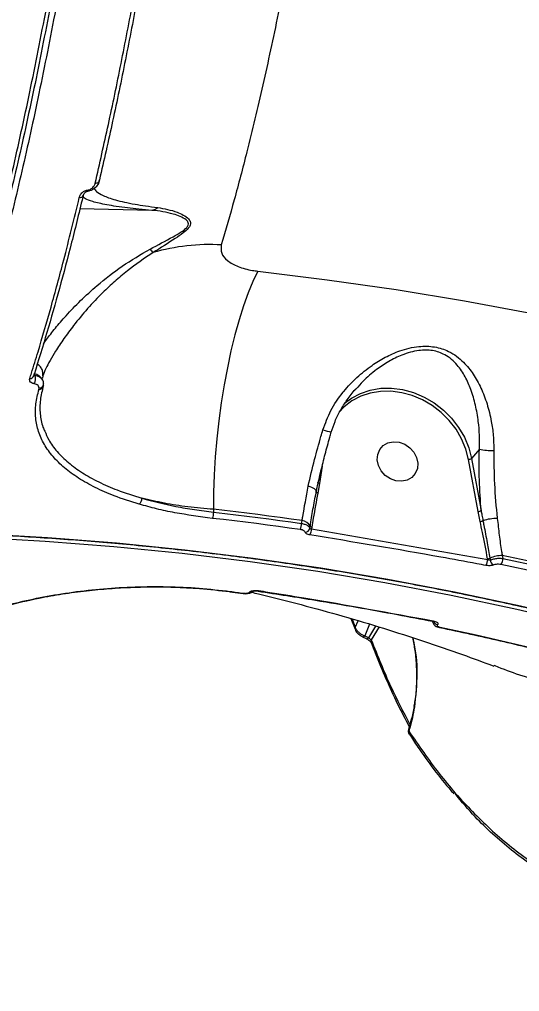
# Model space of a CAD drawing. Header units: millimetres. Extents: x -8422 to 28150, y -6982 to 5510.
# Drawn here: x 22180.2 to 22284.9, y 1035.5 to 1238.9 of the extents above; entities that cross this region are included whole.
import ezdxf

# ---------------------------------------------------------------- set-up
doc = ezdxf.new("R2010")
doc.units = ezdxf.units.MM
for name, color, linetype in [('DIKOM_ОБЪЕКТ', 7, 'Continuous'), ('DIKOM_РАЗМЕР_ЗОНА', 7, 'Continuous'), ('DIKOM_РАЗМЕР_ОБЪЕКТА', 7, 'Continuous')]:
    doc.layers.add(name, color=color, linetype=linetype)
doc.styles.add('style1', font='arial.ttf', dxfattribs={"width": 0.8})
doc.dimstyles.new('1-50', dxfattribs={"dimtxt": 300, "dimasz": 200, "dimexe": 100, "dimexo": 0, "dimgap": 100, "dimtad": 1, "dimdec": 0, "dimtxsty": 'style1', "dimcen": 0, "dimclrd": 7, "dimclre": 7, "dimadec": 1, "dimazin": 2, "dimtfac": 1, "dimtdec": 0, "dimtmove": 1, "dimatfit": 3, "dimfxl": 0, "dimlwd": 25, "dimlwe": 18, "dimarcsym": 0})

# ---------------------------------------------------------------- blocks, each defined once
blk = doc.blocks.new('*D15')
at = {"layer": 'Defpoints', "color": 0, "transparency": 16777216}
for p in [(19380.28, 3651.45), (27070.13, 3651.45), (15204.41, -3115.19)]:
    blk.add_point(p, dxfattribs=at)
at = {"layer": 'DIKOM_РАЗМЕР_ОБЪЕКТА', "color": 7, "lineweight": 18, "transparency": 16777216}
for p, q in [((19380.28, 3651.45), (27170.13, 3651.45)), ((15204.41, -3115.19), (27170.13, -3115.19))]:
    blk.add_line(p, q, dxfattribs=at)
at = {"layer": 'DIKOM_РАЗМЕР_ОБЪЕКТА', "color": 7, "lineweight": 25, "transparency": 16777216}
blk.add_line((27070.13, -2915.19), (27070.13, 3451.45), dxfattribs=at)
at = {"layer": 'DIKOM_РАЗМЕР_ОБЪЕКТА', "color": 7, "transparency": 16777216}
for points in [[(27036.8, 3451.45), (27103.47, 3451.45), (27070.13, 3651.45)], [(27036.8, -2915.19), (27103.47, -2915.19), (27070.13, -3115.19)]]:
    blk.add_solid(points, dxfattribs=at)
at = {"layer": 'DIKOM_РАЗМЕР_ОБЪЕКТА', "color": 0, "transparency": 16777216, "insert": (26816.96, -135.25), "char_height": 300, "attachment_point": 5, "rotation": 90, "style": 'style1'}
blk.add_mtext('6750', dxfattribs=at)
blk = doc.blocks.new('*D16')
at = {"layer": 'Defpoints', "color": 0, "transparency": 16777216}
for p in [(12490, 1387.95), (23986.61, 1004.03), (12490, -5796.5)]:
    blk.add_point(p, dxfattribs=at)
at = {"layer": 'DIKOM_РАЗМЕР_ОБЪЕКТА', "color": 7, "lineweight": 18, "transparency": 16777216}
for p, q in [((12490, 1387.95), (12490, -5896.5)), ((23986.61, 1004.03), (23986.61, -5896.5))]:
    blk.add_line(p, q, dxfattribs=at)
at = {"layer": 'DIKOM_РАЗМЕР_ОБЪЕКТА', "color": 7, "lineweight": 25, "transparency": 16777216}
blk.add_line((23786.61, -5796.5), (12690, -5796.5), dxfattribs=at)
at = {"layer": 'DIKOM_РАЗМЕР_ОБЪЕКТА', "color": 7, "transparency": 16777216}
for points in [[(12690, -5763.17), (12690, -5829.83), (12490, -5796.5)], [(23786.61, -5763.17), (23786.61, -5829.83), (23986.61, -5796.5)]]:
    blk.add_solid(points, dxfattribs=at)
at = {"layer": 'DIKOM_РАЗМЕР_ОБЪЕКТА', "color": 0, "transparency": 16777216, "insert": (18238.3, -5543.33), "char_height": 300, "attachment_point": 5, "style": 'style1'}
blk.add_mtext('11500', dxfattribs=at)
blk = doc.blocks.new('*D14')
at = {"layer": 'Defpoints', "color": 0, "transparency": 16777216}
for p in [(20684.73, 5148.63), (28049.7, 5148.63), (14575.76, -5055.5)]:
    blk.add_point(p, dxfattribs=at)
at = {"layer": 'DIKOM_РАЗМЕР_ЗОНА', "color": 7, "lineweight": 18, "transparency": 16777216}
for p, q in [((20684.73, 5148.63), (28149.7, 5148.63)), ((14575.76, -5055.5), (28149.7, -5055.5))]:
    blk.add_line(p, q, dxfattribs=at)
at = {"layer": 'DIKOM_РАЗМЕР_ЗОНА', "color": 7, "lineweight": 25, "transparency": 16777216}
blk.add_line((28049.7, -4855.5), (28049.7, 4948.63), dxfattribs=at)
at = {"layer": 'DIKOM_РАЗМЕР_ЗОНА', "color": 7, "transparency": 16777216}
for points in [[(28016.36, 4948.63), (28083.03, 4948.63), (28049.7, 5148.63)], [(28016.36, -4855.5), (28083.03, -4855.5), (28049.7, -5055.5)]]:
    blk.add_solid(points, dxfattribs=at)
at = {"layer": 'DIKOM_РАЗМЕР_ЗОНА', "color": 0, "transparency": 16777216, "insert": (27796.52, -63.59), "char_height": 300, "attachment_point": 5, "rotation": 90, "style": 'style1'}
blk.add_mtext('10200', dxfattribs=at)
blk = doc.blocks.new('*D13')
at = {"layer": 'Defpoints', "color": 0, "transparency": 16777216}
for p in [(10490, 1785.06), (25983.09, 460.53), (10490, -6882.5)]:
    blk.add_point(p, dxfattribs=at)
at = {"layer": 'DIKOM_РАЗМЕР_ЗОНА', "color": 7, "lineweight": 18, "transparency": 16777216}
for p, q in [((10490, 1785.06), (10490, -6982.5)), ((25983.09, 460.53), (25983.09, -6982.5))]:
    blk.add_line(p, q, dxfattribs=at)
at = {"layer": 'DIKOM_РАЗМЕР_ЗОНА', "color": 7, "lineweight": 25, "transparency": 16777216}
blk.add_line((25783.09, -6882.5), (10690, -6882.5), dxfattribs=at)
at = {"layer": 'DIKOM_РАЗМЕР_ЗОНА', "color": 7, "transparency": 16777216}
for points in [[(10690, -6849.17), (10690, -6915.83), (10490, -6882.5)], [(25783.09, -6849.17), (25783.09, -6915.83), (25983.09, -6882.5)]]:
    blk.add_solid(points, dxfattribs=at)
at = {"layer": 'DIKOM_РАЗМЕР_ЗОНА', "color": 0, "transparency": 16777216, "insert": (18236.55, -6629.33), "char_height": 300, "attachment_point": 5, "style": 'style1'}
blk.add_mtext('15500', dxfattribs=at)

msp = doc.modelspace()

# ---------------------------------------------------------------- linework, layer by layer
at = {"layer": 'DIKOM_ОБЪЕКТ', "color": 7, "linetype": 'Continuous', "lineweight": 15}
for p, q in [((22194.46, 1202.93), (22194.45, 1202.93)), ((22207.95, 1198.92), (22192.88, 1199.28)), ((22185.12, 1164.32), (22185.08, 1163.85)), ((22184.32, 1161.47), (22184.36, 1161.75)), ((22185.24, 1162.36), (22185.23, 1162.21)), ((22250.65, 1161.55), (22250.29, 1161.15)), ((22276.45, 1148.96), (22274.81, 1147.03)), ((22243.57, 1145.42), (22243, 1141.79)), ((22276.19, 1135.9), (22274.18, 1146.82)), ((22274.81, 1147.03), (22276.82, 1136.11)), ((22243, 1141.79), (22242.64, 1139.77)), ((22242.07, 1138.76), (22242.36, 1140.13)), ((22220.83, 1136.37), (22220.86, 1135.77)), ((22276.62, 1133.8), (22276.19, 1135.9)), ((22239.27, 1133.43), (22239.37, 1134.01)), ((22241.4, 1132.62), (22241.35, 1132.3)), ((22241.35, 1132.3), (22278.2, 1125.9)), ((22278.2, 1125.9), (22278.18, 1126.02)), ((22278.68, 1126.14), (22278.75, 1125.77)), ((22281.26, 1126.71), (22281.37, 1126.09)), ((22224.23, 1119.12), (22227.01, 1118.75)), ((22228.35, 1119.03), (22228.36, 1119.04)), ((22230.15, 1119.29), (22230.16, 1119.29)), ((22249.56, 1113.52), (22250.48, 1111.3)), ((22249.83, 1113.44), (22250.5, 1111.61)), ((22250.5, 1111.61), (22251.09, 1113.06)), ((22266.63, 1113), (22266.69, 1112.73)), ((22266.63, 1112.98), (22266.63, 1112.98)), ((22253.45, 1112.36), (22252.51, 1109.9)), ((22253.32, 1109.51), (22254.81, 1111.95)), ((22255.48, 1111.76), (22253.84, 1109.08)), ((22267.69, 1112.24), (22267.68, 1112.23)), ((22268.1, 1111.65), (22268.11, 1111.64)), ((22251.99, 1109.72), (22252, 1109.71)), ((22251.99, 1109.71), (22252.8, 1109.32)), ((22252.51, 1109.9), (22253.32, 1109.51)), ((22279.5, 1103.74), (22279.71, 1103.66))]:
    msp.add_line(p, q, dxfattribs=at)
at = {"layer": 'DIKOM_ОБЪЕКТ', "color": 7, "linetype": 'Continuous', "lineweight": 15, "flags": 128}
for points in [[(22230.09, 1186.21), (22229.06, 1184.07), (22228.06, 1181.64), (22227.09, 1178.95), (22226.17, 1176.01), (22225.29, 1172.85), (22224.48, 1169.51), (22223.73, 1166.01), (22223.06, 1162.39), (22222.46, 1158.67), (22221.95, 1154.9), (22221.54, 1151.1), (22221.21, 1147.32), (22220.98, 1143.58), (22220.86, 1139.92), (22220.83, 1136.37)], [(22230.09, 1186.21), (22244.61, 1184.42), (22259.04, 1182.35), (22273.37, 1179.99), (22287.59, 1177.36), (22301.69, 1174.44), (22315.68, 1171.25), (22329.53, 1167.78), (22343.24, 1164.04), (22356.81, 1160.02), (22370.23, 1155.74), (22383.48, 1151.18), (22396.57, 1146.37), (22409.48, 1141.29), (22422.21, 1135.95)], [(22183.27, 1164.3), (22183.3, 1164.42), (22183.3, 1164.58)], [(22248.27, 1158.6), (22249.67, 1159.64), (22251.56, 1160.64), (22253.62, 1161.33), (22255.81, 1161.69), (22258.09, 1161.73), (22260.39, 1161.43), (22262.67, 1160.8), (22264.89, 1159.87), (22266.98, 1158.64), (22268.92, 1157.15), (22270.64, 1155.43), (22272.12, 1153.51), (22273.33, 1151.44), (22274.23, 1149.27), (22274.81, 1147.03)], [(22274.18, 1146.82), (22273.62, 1148.99), (22272.75, 1151.1), (22271.58, 1153.11), (22270.14, 1154.96), (22268.47, 1156.63), (22266.59, 1158.08), (22264.56, 1159.27), (22262.41, 1160.18), (22260.2, 1160.78), (22257.96, 1161.07), (22255.76, 1161.04), (22253.63, 1160.68), (22251.63, 1160.02), (22249.8, 1159.05), (22248.18, 1157.81), (22247.14, 1156.73)], [(22259.01, 1142.33), (22257.83, 1142.76), (22256.77, 1143.48), (22255.92, 1144.43), (22255.35, 1145.54), (22255.09, 1146.71), (22255.19, 1147.86), (22255.61, 1148.89), (22256.34, 1149.71), (22257.32, 1150.27), (22258.45, 1150.5), (22259.66, 1150.41), (22260.84, 1149.98), (22261.89, 1149.26), (22262.74, 1148.31), (22263.32, 1147.2), (22263.57, 1146.02), (22263.48, 1144.88), (22263.05, 1143.85), (22262.32, 1143.02), (22261.35, 1142.47), (22260.21, 1142.24), (22259.01, 1142.33)], [(22242.34, 1140.14), (22242.34, 1140.2), (22242.29, 1140.33), (22242.16, 1140.48), (22241.97, 1140.63), (22241.71, 1140.78), (22241.39, 1140.92), (22241.03, 1141.06), (22240.63, 1141.19)], [(22243, 1141.79), (22242.91, 1141.82), (22242.84, 1141.86), (22242.77, 1141.9), (22242.72, 1141.95), (22242.69, 1141.99), (22242.67, 1142.04), (22242.67, 1142.06)], [(22242.64, 1139.77), (22242.56, 1139.8), (22242.49, 1139.83), (22242.43, 1139.87), (22242.38, 1139.91), (22242.34, 1139.96), (22242.32, 1140), (22242.31, 1140.04), (22242.32, 1140.08)], [(22239.37, 1134.01), (22237.06, 1134.34), (22234.75, 1134.65), (22232.43, 1134.96), (22230.12, 1135.26), (22227.8, 1135.55), (22225.48, 1135.83), (22223.15, 1136.1), (22220.83, 1136.37)], [(22220.86, 1135.77), (22223.17, 1135.5), (22225.48, 1135.23), (22227.79, 1134.95), (22230.09, 1134.66), (22232.39, 1134.36), (22234.69, 1134.06), (22236.98, 1133.75), (22239.27, 1133.43)], [(22238.98, 1132.14), (22236.69, 1132.46), (22234.4, 1132.77), (22232.1, 1133.07), (22229.81, 1133.37), (22227.51, 1133.66), (22225.21, 1133.94), (22222.91, 1134.21), (22220.6, 1134.47)], [(22436.6, 1057.76), (22425.01, 1064.08), (22413.19, 1070.13), (22401.15, 1075.91), (22388.9, 1081.43), (22376.45, 1086.67), (22363.81, 1091.63), (22350.98, 1096.31), (22337.97, 1100.71), (22324.79, 1104.82), (22311.45, 1108.65), (22297.95, 1112.18), (22284.32, 1115.41), (22270.55, 1118.35), (22256.65, 1120.99), (22242.64, 1123.33), (22228.52, 1125.37), (22214.31, 1127.11), (22200, 1128.54), (22185.62, 1129.67), (22171.17, 1130.49), (22156.65, 1131.01)], [(22157.02, 1131.82), (22171.58, 1131.3), (22186.08, 1130.48), (22200.51, 1129.35), (22214.85, 1127.91), (22229.11, 1126.17), (22243.27, 1124.12), (22257.33, 1121.78), (22271.26, 1119.13), (22285.08, 1116.18), (22298.75, 1112.93), (22312.29, 1109.39), (22325.67, 1105.56), (22338.89, 1101.43), (22351.93, 1097.02), (22364.8, 1092.33), (22377.49, 1087.35), (22389.98, 1082.09), (22402.26, 1076.56), (22414.33, 1070.76), (22426.19, 1064.69), (22437.81, 1058.35)], [(22241, 1132.4), (22241.02, 1132.51), (22241.07, 1132.85)], [(22343.23, 1110.5), (22335.65, 1112.85), (22328.02, 1115.11), (22320.35, 1117.28), (22312.62, 1119.36), (22304.85, 1121.34), (22297.03, 1123.22), (22289.16, 1125.02), (22281.26, 1126.71)], [(22281.37, 1126.09), (22289.23, 1124.4), (22297.06, 1122.61), (22304.84, 1120.74), (22312.57, 1118.77), (22320.26, 1116.7), (22327.9, 1114.54), (22335.49, 1112.3), (22343.03, 1109.96)], [(22342.5, 1108.72), (22334.98, 1111.06), (22327.4, 1113.3), (22319.78, 1115.45), (22312.11, 1117.51), (22304.39, 1119.48), (22296.63, 1121.35), (22288.82, 1123.13), (22280.98, 1124.82)], [(22224.35, 1119.19), (22224.7, 1119.14), (22225.04, 1119.1), (22225.39, 1119.05), (22225.74, 1119), (22226.09, 1118.96), (22226.43, 1118.91), (22226.78, 1118.86), (22227.13, 1118.81)], [(22268.24, 1111.71), (22275.78, 1110.09), (22283.27, 1108.39), (22290.73, 1106.59), (22298.13, 1104.7), (22305.5, 1102.72), (22312.81, 1100.66), (22320.08, 1098.5), (22327.3, 1096.26)], [(22262.88, 1094.95), (22262.81, 1095.13), (22262.81, 1095.26)]]:
    msp.add_lwpolyline(points, dxfattribs=at)
at = {"layer": 'DIKOM_ОБЪЕКТ', "color": 7, "linetype": 'Continuous', "lineweight": 15}
for centre, radius, start, end in [((22196.23, 1205.39), 0.747, 259.4904, 353.8153), ((22193.93, 1203.13), 0.567, 338.687, 4.8875), ((22192.89, 1202.37), 0.776, 260.4102, 342.3806), ((22211.48, 1193.71), 4.88, 216.3141, 227.6357), ((22220.08, 1148.44), 43.33, 86.8405, 105.9279), ((22182.49, 1164.59), 0.83, 263.316, 339.5954), ((22182.93, 1162.4), 2.37, 24.0486, 81.8762), ((22181.56, 1163.68), 2.05, 329.9975, 21.8254), ((22184.42, 1162.28), 0.813, 262.9958, 355.3509), ((22184.38, 1162.65), 0.897, 268.8495, 5.8752), ((22254.33, 1188.29), 36.84, 253.2786, 256.0904), ((22278.96, 1159.76), 11.09, 256.9025, 272.661), ((22274.2, 1147.81), 0.986, 268.7566, 308.0759), ((22204.27, 1138.63), 1.58, 310.9895, 2.0065), ((22218.01, 1135.67), 2.86, 335.3696, 2.0365), ((22276.21, 1136.89), 0.987, 268.7749, 308.0576), ((22236.57, 1133.38), 2.7, 332.7546, 1.0554), ((22239.06, 1131.73), 2.3, 29.0855, 82.3669), ((22276.57, 1134.96), 1.15, 272.324, 303.6595), ((22280.37, 1123.98), 10.5, 90.877, 107.4939), ((22239.99, 1132.6), 1.03, 271.4746, 348.4727), ((22238.85, 1132.26), 2.49, 330.08, 0.9407), ((22241.46, 1133.06), 0.447, 208.2906, 261.331), ((22275.58, 1125.95), 2.62, 329.537, 358.945), ((22278.14, 1127.3), 1.28, 271.6671, 294.8752), ((22281.35, 1120.23), 6.48, 90.788, 114.3233), ((22280.14, 1125.91), 1.41, 185.6962, 237.2501), ((22278.95, 1126.14), 2.42, 326.8635, 358.7396), ((22227.01, 1118.88), 0.134, 270.4567, 329.8801), ((22228.5, 1119.86), 0.841, 259.8071, 316.9386), ((22228.5, 1119.88), 0.856, 260.1994, 312.054), ((22230.16, 1119.44), 0.149, 269.485, 326.7051), ((22266.64, 1113.13), 0.145, 268.9735, 327.7177), ((22267.91, 1113.32), 1.12, 201.5245, 258.3652), ((22267.92, 1113.33), 1.12, 202.2957, 258.3596), ((22251.21, 1111.39), 0.745, 162.2873, 200.1447), ((22268.11, 1111.81), 0.166, 267.8305, 321.7256), ((22252.11, 1110.19), 0.493, 256.4231, 324.1928), ((22252.91, 1109.8), 0.499, 257.3048, 323.8347), ((22254.52, 1108.75), 0.755, 154.484, 199.243), ((22262.47, 1089.74), 0.806, 164.0515, 210.5104)]:
    msp.add_arc(centre, radius, start, end, dxfattribs=at)
for points, knots in [([(22188.24, 1853.98), (22188.88, 1851.24), (22190.62, 1843.86), (22193.3, 1830.98), (22196.24, 1815.15), (22199, 1798.23), (22201.58, 1780.25), (22203.96, 1761.23), (22206.08, 1741.61), (22207.96, 1721.45), (22209.59, 1700.86), (22210.99, 1679.49), (22212.16, 1657.4), (22213.08, 1634.63), (22213.74, 1611.69), (22214.13, 1588.67), (22214.27, 1565.65), (22214.16, 1542.24), (22213.79, 1518.52), (22213.15, 1494.57), (22212.27, 1471.19), (22211.17, 1448.45), (22209.87, 1426.4), (22208.33, 1404.4), (22206.56, 1382.54), (22204.55, 1360.88), (22202.32, 1339.62), (22199.87, 1318.82), (22197.2, 1298.55), (22194.31, 1278.76), (22191.19, 1259.53), (22187.85, 1240.94), (22184.37, 1223.42), (22180.76, 1206.98), (22177.04, 1191.64), (22173.14, 1177.16), (22169.08, 1163.62), (22164.85, 1151.1), (22160.83, 1140.48), (22158.19, 1134.48), (22157.02, 1131.82)], [0, 0, 0, 0, 0.015651, 0.042167, 0.068704, 0.09522, 0.122506, 0.149814, 0.177101, 0.203616, 0.230153, 0.256669, 0.283955, 0.311263, 0.33855, 0.365066, 0.391602, 0.418118, 0.445404, 0.472713, 0.499999, 0.52556, 0.55114, 0.576701, 0.602949, 0.629218, 0.655467, 0.681983, 0.708519, 0.735035, 0.762321, 0.78963, 0.816916, 0.843432, 0.869969, 0.896485, 0.923771, 0.951079, 0.978366, 1, 1, 1, 1]), ([(22245.07, 1781.23), (22245.9, 1776.13), (22247.55, 1765.94), (22249.81, 1749.65), (22251.9, 1732.53), (22253.81, 1714.52), (22255.53, 1695.7), (22257.01, 1676.47), (22258.26, 1656.9), (22259.28, 1637.08), (22260.1, 1616.69), (22260.69, 1595.77), (22261.05, 1574.38), (22261.18, 1552.99), (22261.08, 1531.68), (22260.76, 1510.51), (22260.21, 1489.14), (22259.44, 1467.64), (22258.43, 1446.08), (22257.2, 1424.93), (22255.78, 1404.25), (22254.16, 1384.08), (22252.33, 1364.12), (22250.29, 1344.44), (22248.03, 1325.12), (22245.61, 1306.56), (22243.04, 1288.82), (22240.34, 1271.92), (22237.45, 1255.6), (22234.39, 1239.94), (22231.17, 1225.01), (22228.09, 1212.13), (22225.18, 1201.02), (22223.38, 1194.81), (22222.47, 1191.7)], [0, 0, 0, 0, 0.031179, 0.062381, 0.093559, 0.125644, 0.157755, 0.18984, 0.22102, 0.252224, 0.283405, 0.31549, 0.347601, 0.379686, 0.410889, 0.442116, 0.473319, 0.505426, 0.537559, 0.569665, 0.60092, 0.632198, 0.663452, 0.69561, 0.727794, 0.759952, 0.791284, 0.822641, 0.853973, 0.886209, 0.918471, 0.950707, 0.97533, 1, 1, 1, 1]), ([(22126.75, 1096.56), (22127.35, 1096.73), (22129.48, 1097.32), (22133.14, 1099.75), (22137.72, 1103.8), (22142.28, 1109.23), (22146.81, 1115.91), (22151.28, 1123.83), (22155.67, 1132.98), (22159.99, 1143.37), (22164.22, 1154.95), (22168.35, 1167.68), (22172.37, 1181.49), (22176.24, 1196.33), (22179.97, 1212.16), (22183.54, 1228.97), (22186.95, 1246.71), (22190.19, 1265.32), (22193.24, 1284.71), (22196.09, 1304.8), (22198.72, 1325.52), (22201.14, 1346.85), (22203.34, 1368.75), (22205.32, 1391.15), (22207.06, 1413.93), (22208.56, 1437), (22209.76, 1459.19), (22210.68, 1480.46), (22211.37, 1500.76), (22211.87, 1521.13), (22212.18, 1541.49), (22212.3, 1561.66), (22212.23, 1581.58), (22212.01, 1599.19), (22211.77, 1610.13), (22211.67, 1614.59)], [0, 0, 0, 0, 0.012832, 0.045026, 0.077322, 0.109669, 0.142017, 0.174313, 0.206507, 0.238701, 0.270997, 0.303344, 0.335691, 0.367987, 0.400181, 0.432375, 0.464671, 0.497018, 0.529365, 0.561661, 0.593855, 0.62605, 0.658345, 0.690693, 0.72304, 0.755336, 0.78753, 0.815215, 0.843047, 0.870912, 0.898777, 0.926609, 0.953915, 0.981222, 1, 1, 1, 1]), ([(22212.46, 1614.33), (22212.55, 1609.88), (22212.82, 1597.81), (22213.05, 1577.85), (22213.07, 1554.47), (22212.83, 1530.92), (22212.34, 1507.32), (22211.6, 1483.79), (22210.61, 1460.38), (22209.36, 1437.16), (22207.86, 1414.15), (22206.12, 1391.42), (22204.15, 1369.08), (22201.96, 1347.23), (22199.54, 1325.95), (22196.91, 1305.28), (22194.07, 1285.24), (22191.02, 1265.89), (22187.79, 1247.32), (22184.39, 1229.63), (22180.84, 1212.84), (22177.11, 1197.15), (22174.54, 1186.96), (22173.18, 1182.3), (22173.16, 1182.22)], [0, 0, 0, 0, 0.028246, 0.076672, 0.125251, 0.173907, 0.222563, 0.271142, 0.319568, 0.367994, 0.416572, 0.465229, 0.513885, 0.562463, 0.610889, 0.659315, 0.707894, 0.75655, 0.805206, 0.853785, 0.90221, 0.950636, 0.999214, 1, 1, 1, 1]), ([(22207.41, 1257.46), (22206.6, 1252.85), (22204.98, 1243.62), (22202.41, 1230.35), (22199.75, 1217.5), (22197.9, 1209.37), (22196.97, 1205.31)], [0, 0, 0, 0, 0.2491, 0.4982, 0.7491, 1, 1, 1, 1]), ([(22196.09, 1204.65), (22197.01, 1208.7), (22198.86, 1216.78), (22201.52, 1229.62), (22204.1, 1242.94), (22205.74, 1252.26), (22206.56, 1256.92)], [0, 0, 0, 0, 0.2491, 0.4982, 0.7491, 1, 1, 1, 1]), ([(22196.97, 1205.31), (22196.93, 1205.15), (22196.82, 1204.63), (22196.39, 1203.9), (22195.71, 1203.33), (22195.07, 1203.02), (22194.67, 1202.96), (22194.46, 1202.93)], [0, 0, 0, 0, 0.144107, 0.467933, 0.690057, 0.840259, 1, 1, 1, 1]), ([(22194.49, 1203.18), (22194.62, 1203.2), (22194.88, 1203.24), (22195.27, 1203.44), (22195.7, 1203.8), (22195.97, 1204.24), (22196.06, 1204.56), (22196.09, 1204.65)], [0, 0, 0, 0, 0.13883, 0.276786, 0.496597, 0.841864, 1, 1, 1, 1]), ([(22193.63, 1202.32), (22192.81, 1198.93), (22191.16, 1192.15), (22188.6, 1182.51), (22185.99, 1173.25), (22184.2, 1167.47), (22183.3, 1164.58)], [0, 0, 0, 0, 0.249314, 0.498629, 0.749314, 1, 1, 1, 1]), ([(22192.76, 1201.6), (22192.79, 1201.71), (22192.89, 1202.04), (22193.19, 1202.52), (22193.67, 1202.91), (22194.09, 1203.12), (22194.36, 1203.16), (22194.49, 1203.18)], [0, 0, 0, 0, 0.160568, 0.508149, 0.731881, 0.865395, 1, 1, 1, 1]), ([(22193.65, 1202.13), (22193.66, 1202.18), (22193.68, 1202.33), (22193.87, 1202.61), (22194.12, 1202.82), (22194.29, 1202.9), (22194.39, 1202.92), (22194.45, 1202.93), (22194.49, 1202.93), (22194.52, 1202.93), (22194.53, 1202.92), (22194.53, 1202.92)], [0, 0, 0, 0, 0.199798, 0.601254, 0.791126, 0.884361, 0.925534, 0.945618, 0.964267, 0.986248, 1, 1, 1, 1]), ([(22194.46, 1202.93), (22194.43, 1202.93), (22194.38, 1202.92), (22194.34, 1202.91), (22194.32, 1202.9)], [0, 0, 0, 0, 0.505753, 1, 1, 1, 1]), ([(22195.91, 1203.55), (22195.91, 1203.53), (22195.92, 1203.32), (22196.4, 1202.81), (22197.38, 1202.17), (22198.85, 1201.58), (22200.31, 1201.11), (22202.13, 1200.66), (22204.23, 1200.24), (22206.54, 1199.86), (22208.29, 1199.64), (22209.17, 1199.53)], [0, 0, 0, 0, 0.009424, 0.154924, 0.358342, 0.470628, 0.582898, 0.697357, 0.811771, 0.905463, 1, 1, 1, 1]), ([(22182.4, 1163.77), (22182.51, 1164.13), (22183.09, 1165.97), (22184.59, 1170.83), (22186.85, 1178.63), (22189.75, 1189.29), (22191.68, 1197.19), (22192.76, 1201.6)], [0, 0, 0, 0, 0.032157, 0.160792, 0.418284, 0.675775, 1, 1, 1, 1]), ([(22200.5, 1199.75), (22199.82, 1199.86), (22198.45, 1200.08), (22196.84, 1200.42), (22195.22, 1200.84), (22193.88, 1201.34), (22193.64, 1201.73), (22193.53, 1201.91)], [0, 0, 0, 0, 0.153128, 0.309844, 0.466582, 0.743383, 1, 1, 1, 1]), ([(22207.95, 1198.92), (22207.03, 1199), (22205.16, 1199.17), (22202.67, 1199.45), (22201.26, 1199.65), (22200.5, 1199.75)], [0, 0, 0, 0, 0.312824, 0.628864, 1, 1, 1, 1]), ([(22207.55, 1190.82), (22209.18, 1191.68), (22211.42, 1192.86), (22213.98, 1194.31), (22215.11, 1195.12), (22215.61, 1195.81), (22215.61, 1196.43), (22215.01, 1197.08), (22213.89, 1197.68), (22211.48, 1198.46), (22209.48, 1198.8), (22207.97, 1198.92), (22207.97, 1198.92)], [0, 0, 0, 0, 0.236979, 0.325272, 0.393817, 0.435132, 0.476452, 0.536453, 0.630856, 0.725783, 0.999682, 1, 1, 1, 1]), ([(22207.97, 1198.92), (22207.97, 1198.92), (22207.96, 1198.92), (22207.96, 1198.92), (22207.96, 1198.92), (22207.95, 1198.92)], [0, 0, 0, 0, 0.241032, 0.560414, 1, 1, 1, 1]), ([(22209.17, 1199.53), (22209.14, 1199.5), (22208.97, 1199.32), (22208.58, 1199.03), (22208.18, 1198.96), (22207.97, 1198.92)], [0, 0, 0, 0, 0.079483, 0.497185, 1, 1, 1, 1]), ([(22209.17, 1199.53), (22210.54, 1199.28), (22212.4, 1198.94), (22214.54, 1197.98), (22215.57, 1197.28), (22216.06, 1196.53), (22216.02, 1195.82), (22215.52, 1195.04), (22214.42, 1194.11), (22211.96, 1192.46), (22209.77, 1191.09), (22208.19, 1190.1)], [0, 0, 0, 0, 0.265787, 0.359376, 0.454305, 0.517752, 0.563281, 0.608574, 0.680313, 0.768872, 1, 1, 1, 1]), ([(22208.19, 1190.1), (22206.37, 1188.87), (22203.61, 1187), (22200.16, 1184.08), (22197.35, 1181.45), (22194.41, 1178.35), (22191.7, 1175.07), (22189.47, 1172.05), (22187.83, 1169.56), (22186.59, 1167.46), (22185.61, 1165.58), (22185.3, 1164.78), (22185.12, 1164.32)], [0, 0, 0, 0, 0.1589, 0.240907, 0.32289, 0.435273, 0.55056, 0.642856, 0.737653, 0.815501, 0.895509, 1, 1, 1, 1]), ([(22185.26, 1170.99), (22185.46, 1171.29), (22186.16, 1172.29), (22187.73, 1174.29), (22190.09, 1177.04), (22193.01, 1180.08), (22196.9, 1183.63), (22201.72, 1187.4), (22205.59, 1189.67), (22207.55, 1190.82)], [0, 0, 0, 0, 0.049276, 0.166037, 0.285955, 0.430733, 0.579085, 0.786562, 1, 1, 1, 1]), ([(22222.47, 1191.7), (22222.42, 1191.12), (22222.31, 1189.94), (22223.66, 1188.35), (22225.92, 1187.09), (22228.26, 1186.45), (22229.72, 1186.26), (22230.09, 1186.21)], [0, 0, 0, 0, 0.218708, 0.444778, 0.679406, 0.919189, 1, 1, 1, 1]), ([(22243.73, 1153), (22244.23, 1154.37), (22245.26, 1157.16), (22247.02, 1159.71), (22248.86, 1162), (22250.79, 1164.04), (22253.73, 1166.4), (22256.76, 1168.25), (22259.39, 1169.42), (22261.78, 1170.13), (22264.22, 1170.55), (22267.13, 1170.5), (22269.78, 1169.64), (22271.74, 1168.43), (22273.51, 1166.88), (22275.25, 1164.69), (22276.86, 1161.76), (22278.13, 1158.45), (22278.95, 1155.09), (22279.42, 1151.8), (22279.46, 1149.73), (22279.48, 1148.69)], [0, 0, 0, 0, 0.071319, 0.145531, 0.151142, 0.216681, 0.283548, 0.337208, 0.391822, 0.425166, 0.459113, 0.513455, 0.56794, 0.604075, 0.641128, 0.702245, 0.764911, 0.830239, 0.89687, 0.947988, 1, 1, 1, 1]), ([(22276.45, 1148.96), (22276.47, 1149.94), (22276.52, 1151.91), (22276.25, 1155.01), (22275.69, 1158.22), (22274.77, 1161.35), (22273.53, 1164.17), (22272.16, 1166.26), (22270.68, 1167.76), (22269.05, 1168.91), (22266.73, 1169.73), (22264.15, 1169.72), (22261.99, 1169.26), (22259.85, 1168.53), (22257.45, 1167.34), (22254.72, 1165.51), (22252.41, 1163.59), (22251.12, 1162.09), (22250.65, 1161.55)], [0, 0, 0, 0, 0.064338, 0.129739, 0.211899, 0.29553, 0.370938, 0.447864, 0.49055, 0.534295, 0.596443, 0.658509, 0.697759, 0.738005, 0.803779, 0.870888, 0.953236, 1, 1, 1, 1]), ([(22185.12, 1164.32), (22185.13, 1164.37), (22185.16, 1164.6), (22185.15, 1165.12), (22184.9, 1165.83), (22184.48, 1166.43), (22184.1, 1166.66), (22183.96, 1166.74)], [0, 0, 0, 0, 0.045838, 0.256785, 0.545817, 0.834844, 1, 1, 1, 1]), ([(22183.33, 1162.66), (22183.29, 1162.66), (22183.11, 1162.69), (22182.82, 1162.79), (22182.51, 1163.02), (22182.33, 1163.36), (22182.37, 1163.63), (22182.4, 1163.77)], [0, 0, 0, 0, 0.057938, 0.224498, 0.430082, 0.700501, 1, 1, 1, 1]), ([(22183.25, 1164.5), (22183.25, 1164.49), (22183.25, 1164.48), (22183.29, 1164.47), (22183.36, 1164.45), (22183.41, 1164.45), (22183.44, 1164.44), (22183.46, 1164.44)], [0, 0, 0, 0, 0.105791, 0.595953, 0.807446, 0.909324, 1, 1, 1, 1]), ([(22183.27, 1164.75), (22183.32, 1164.66), (22183.39, 1164.56), (22183.45, 1164.45), (22183.46, 1164.44)], [0, 0, 0, 0, 0.886452, 1, 1, 1, 1]), ([(22183.46, 1164.44), (22183.63, 1164.41), (22184.03, 1164.33), (22184.6, 1164.01), (22185.12, 1163.48), (22185.22, 1163), (22185.27, 1162.74)], [0, 0, 0, 0, 0.161612, 0.391338, 0.672419, 1, 1, 1, 1]), ([(22185.11, 1163.35), (22185.1, 1163.37), (22185.02, 1163.54), (22185, 1163.7), (22185.01, 1163.81), (22185.02, 1163.86)], [0, 0, 0, 0, 0.063347, 0.579997, 1, 1, 1, 1]), ([(22184.36, 1161.75), (22184.34, 1161.89), (22184.3, 1162.13), (22184.01, 1162.42), (22183.68, 1162.59), (22183.43, 1162.64), (22183.33, 1162.66)], [0, 0, 0, 0, 0.346721, 0.631267, 0.851367, 1, 1, 1, 1]), ([(22185.23, 1162.21), (22184.98, 1161.22), (22184.47, 1159.23), (22184.51, 1156.35), (22184.85, 1154.17), (22185.4, 1153.02), (22185.54, 1152.74)], [0, 0, 0, 0, 0.301189, 0.60334, 0.904536, 1, 1, 1, 1]), ([(22245.47, 1152.52), (22245.72, 1153.28), (22246.23, 1154.85), (22247.36, 1157.12), (22248.79, 1159.35), (22249.9, 1160.86), (22250.58, 1161.55), (22250.62, 1161.59)], [0, 0, 0, 0, 0.22699, 0.467675, 0.720608, 0.984693, 1, 1, 1, 1]), ([(22205.31, 1137.43), (22203.52, 1138), (22200.21, 1139.04), (22196.03, 1140.9), (22192.53, 1142.86), (22189.56, 1145.02), (22187.17, 1147.38), (22185.35, 1149.92), (22184.13, 1152.62), (22183.55, 1155.47), (22183.54, 1158.42), (22184.06, 1160.46), (22184.32, 1161.47)], [0, 0, 0, 0, 0.116681, 0.215084, 0.313797, 0.4122, 0.51006, 0.608227, 0.706084, 0.803953, 0.902132, 1, 1, 1, 1]), ([(22185.54, 1152.74), (22185.78, 1152.13), (22186.4, 1150.64), (22188.05, 1148.43), (22190.39, 1146.11), (22193.31, 1143.99), (22196.74, 1142.08), (22200.85, 1140.26), (22204.09, 1139.24), (22205.85, 1138.68)], [0, 0, 0, 0, 0.098963, 0.244266, 0.389119, 0.534921, 0.681187, 0.82699, 1, 1, 1, 1]), ([(22240.63, 1141.19), (22241.07, 1143.05), (22241.88, 1146.51), (22242.98, 1150.49), (22243.59, 1152.55), (22243.73, 1153)], [0, 0, 0, 0, 0.478685, 0.88437, 1, 1, 1, 1]), ([(22242.35, 1140.14), (22242.41, 1140.41), (22242.7, 1141.82), (22243.31, 1144.42), (22244.19, 1147.92), (22244.92, 1150.64), (22245.38, 1152.17), (22245.48, 1152.52)], [0, 0, 0, 0, 0.068015, 0.348584, 0.630743, 0.913924, 1, 1, 1, 1]), ([(22276.82, 1136.11), (22276.67, 1138.23), (22276.38, 1142.51), (22276.42, 1146.8), (22276.45, 1148.96)], [0, 0, 0, 0, 0.494766, 1, 1, 1, 1]), ([(22279.48, 1148.69), (22279.49, 1146.35), (22279.52, 1141.62), (22279.93, 1136.86), (22280.21, 1134.49), (22280.21, 1134.48)], [0, 0, 0, 0, 0.491394, 0.997066, 1, 1, 1, 1]), ([(22239.37, 1134.01), (22239.41, 1134.29), (22239.79, 1136.59), (22240.24, 1139.03), (22240.63, 1141.19)], [0, 0, 0, 0, 0.117862, 1, 1, 1, 1]), ([(22242.64, 1139.77), (22242.32, 1138.02), (22241.88, 1135.65), (22241.5, 1133.26), (22241.4, 1132.62)], [0, 0, 0, 0, 0.735304, 1, 1, 1, 1]), ([(22220.6, 1134.47), (22217.95, 1134.83), (22213.93, 1135.37), (22208.9, 1136.45), (22206.51, 1137.11), (22205.31, 1137.43)], [0, 0, 0, 0, 0.492759, 0.74638, 1, 1, 1, 1]), ([(22220.83, 1136.37), (22219.03, 1136.53), (22215.5, 1136.84), (22210.47, 1137.62), (22207.4, 1138.33), (22205.85, 1138.68)], [0, 0, 0, 0, 0.339543, 0.667766, 1, 1, 1, 1]), ([(22205.85, 1138.68), (22208.17, 1138.08), (22211.69, 1137.16), (22216.82, 1136.28), (22219.52, 1135.94), (22220.86, 1135.77)], [0, 0, 0, 0, 0.492808, 0.746408, 1, 1, 1, 1]), ([(22241.07, 1132.85), (22241.12, 1133.15), (22241.35, 1134.61), (22241.68, 1136.67), (22242.01, 1138.43), (22242.12, 1139.01)], [0, 0, 0, 0, 0.14353, 0.717676, 1, 1, 1, 1]), ([(22276.82, 1136.11), (22276.88, 1135.8), (22277, 1135.1), (22277.14, 1134.39), (22277.21, 1134)], [0, 0, 0, 0, 0.440326, 1, 1, 1, 1]), ([(22239.27, 1133.43), (22239.38, 1133.4), (22239.75, 1133.32), (22240.31, 1133.12), (22240.82, 1132.78), (22240.94, 1132.53), (22241, 1132.4)], [0, 0, 0, 0, 0.120943, 0.414435, 0.70695, 1, 1, 1, 1]), ([(22278.18, 1126.02), (22277.83, 1127.86), (22277.34, 1130.46), (22276.78, 1133.05), (22276.62, 1133.8)], [0, 0, 0, 0, 0.708824, 1, 1, 1, 1]), ([(22277.21, 1134), (22277.27, 1133.68), (22277.58, 1132.13), (22278.06, 1129.51), (22278.48, 1127.21), (22278.68, 1126.14)], [0, 0, 0, 0, 0.117889, 0.589484, 1, 1, 1, 1]), ([(22280.21, 1134.48), (22280.34, 1133.31), (22280.59, 1130.95), (22280.95, 1128.38), (22281.21, 1126.99), (22281.26, 1126.71)], [0, 0, 0, 0, 0.443896, 0.891114, 1, 1, 1, 1]), ([(22156.94, 1131.73), (22159.27, 1131.67), (22166.02, 1131.48), (22177.16, 1130.97), (22190.34, 1130.13), (22203.45, 1129.03), (22216.51, 1127.67), (22229.48, 1126.06), (22242.37, 1124.2), (22255.18, 1122.09), (22267.89, 1119.73), (22280.5, 1117.12), (22292.99, 1114.27), (22305.37, 1111.17), (22317.63, 1107.82), (22329.76, 1104.24), (22341.75, 1100.41), (22353.6, 1096.34), (22365.3, 1092.04), (22376.84, 1087.51), (22388.23, 1082.74), (22399.44, 1077.75), (22410.48, 1072.53), (22421.34, 1067.09), (22430.33, 1062.33), (22435.67, 1059.36), (22437.51, 1058.33)], [0, 0, 0, 0, 0.02282, 0.0662, 0.109581, 0.152962, 0.196343, 0.239724, 0.283105, 0.326485, 0.369867, 0.413248, 0.456629, 0.50001, 0.543391, 0.586773, 0.630155, 0.673536, 0.716919, 0.760301, 0.803684, 0.847067, 0.89045, 0.933833, 0.977217, 1, 1, 1, 1]), ([(22240.02, 1131.57), (22239.98, 1131.65), (22239.91, 1131.8), (22239.6, 1131.98), (22239.26, 1132.09), (22239.04, 1132.13), (22238.98, 1132.14)], [0, 0, 0, 0, 0.29269, 0.585079, 0.878833, 1, 1, 1, 1]), ([(22241.01, 1131.02), (22240.96, 1131.02), (22240.76, 1131.06), (22240.44, 1131.17), (22240.13, 1131.35), (22240.05, 1131.5), (22240.02, 1131.57)], [0, 0, 0, 0, 0.096395, 0.398603, 0.699101, 1, 1, 1, 1]), ([(22241, 1132.4), (22241.01, 1132.38), (22241.04, 1132.33), (22241.15, 1132.3), (22241.26, 1132.29), (22241.33, 1132.3), (22241.35, 1132.3)], [0, 0, 0, 0, 0.29297, 0.592289, 0.900693, 1, 1, 1, 1]), ([(22277.84, 1124.62), (22277.21, 1124.74), (22274.07, 1125.33), (22261.8, 1127.59), (22250.15, 1129.51), (22241.01, 1131.02)], [0, 0, 0, 0, 0.051226, 0.25613, 1, 1, 1, 1]), ([(22278.2, 1125.9), (22278.26, 1125.87), (22278.38, 1125.81), (22278.56, 1125.76), (22278.69, 1125.76), (22278.74, 1125.77), (22278.75, 1125.77)], [0, 0, 0, 0, 0.334522, 0.654967, 0.951863, 1, 1, 1, 1]), ([(22278.75, 1125.77), (22278.8, 1125.79), (22279.07, 1125.9), (22279.66, 1126.06), (22280.53, 1126.15), (22281.09, 1126.11), (22281.37, 1126.09)], [0, 0, 0, 0, 0.081361, 0.385743, 0.693749, 1, 1, 1, 1]), ([(22279.38, 1124.73), (22279.36, 1124.72), (22279.21, 1124.66), (22278.88, 1124.58), (22278.35, 1124.55), (22278.01, 1124.6), (22277.84, 1124.62)], [0, 0, 0, 0, 0.052393, 0.365089, 0.682779, 1, 1, 1, 1]), ([(22280.98, 1124.82), (22280.81, 1124.84), (22280.47, 1124.9), (22279.94, 1124.87), (22279.58, 1124.8), (22279.42, 1124.74), (22279.38, 1124.73)], [0, 0, 0, 0, 0.307758, 0.615914, 0.91906, 1, 1, 1, 1]), ([(22160.4, 1108.72), (22161.13, 1109.29), (22162.59, 1110.42), (22165.81, 1112.14), (22169.71, 1113.81), (22174.3, 1115.39), (22179.5, 1116.83), (22185.22, 1118.08), (22191.35, 1119.09), (22197.79, 1119.8), (22204.43, 1120.2), (22211.15, 1120.24), (22217.85, 1119.95), (22222.18, 1119.44), (22224.35, 1119.19)], [0, 0, 0, 0, 0.083619, 0.167166, 0.250418, 0.333854, 0.417305, 0.500489, 0.583738, 0.667139, 0.750458, 0.833399, 0.91663, 1, 1, 1, 1]), ([(22161.01, 1108.9), (22161.59, 1109.36), (22162.67, 1110.21), (22164.74, 1111.4), (22166.71, 1112.38), (22168.5, 1113.16), (22170.18, 1113.83), (22173.03, 1114.87), (22177.59, 1116.28), (22183.55, 1117.68), (22189.18, 1118.68), (22194.12, 1119.35), (22198.21, 1119.74), (22201.54, 1119.96), (22204.46, 1120.09), (22208.16, 1120.17), (22212.77, 1120.11), (22218.27, 1119.83), (22222.12, 1119.38), (22224.2, 1119.14)], [0, 0, 0, 0, 0.070009, 0.12979, 0.178768, 0.21732, 0.249397, 0.282017, 0.382795, 0.483993, 0.552074, 0.619198, 0.68164, 0.710899, 0.746141, 0.792562, 0.850089, 0.919157, 1, 1, 1, 1]), ([(22224.2, 1119.15), (22224.22, 1119.14), (22224.26, 1119.1), (22224.32, 1119.16), (22224.35, 1119.19)], [0, 0, 0, 0, 0.370326, 1, 1, 1, 1]), ([(22227.02, 1118.75), (22227.21, 1118.73), (22227.64, 1118.69), (22228.3, 1118.79), (22228.81, 1118.98), (22229.03, 1119.22), (22229.1, 1119.29)], [0, 0, 0, 0, 0.249847, 0.548107, 0.859523, 1, 1, 1, 1]), ([(22227.13, 1118.81), (22227.13, 1118.81), (22227.24, 1118.8), (22227.46, 1118.78), (22227.74, 1118.8), (22228, 1118.84), (22228.22, 1118.92), (22228.3, 1118.99), (22228.35, 1119.03)], [0, 0, 0, 0, 0.004302, 0.21984, 0.435504, 0.5682, 0.793798, 1, 1, 1, 1]), ([(22228.36, 1119.04), (22228.4, 1119.07), (22228.5, 1119.17), (22228.8, 1119.3), (22229.26, 1119.38), (22229.78, 1119.41), (22230.11, 1119.37), (22230.28, 1119.35)], [0, 0, 0, 0, 0.134249, 0.346918, 0.563218, 0.781746, 1, 1, 1, 1]), ([(22228.75, 1119.02), (22229.25, 1118.91), (22232.78, 1118.09), (22239.17, 1116.44), (22247.91, 1114.05), (22256.45, 1111.5), (22264.79, 1108.82), (22272.48, 1106.18), (22277.28, 1104.39), (22279.45, 1103.58)], [0, 0, 0, 0, 0.027572, 0.194115, 0.360822, 0.527732, 0.694887, 0.862334, 1, 1, 1, 1]), ([(22229.04, 1119.22), (22229.04, 1119.22), (22229.03, 1119.22), (22229.09, 1119.24), (22229.2, 1119.27), (22229.4, 1119.31), (22229.67, 1119.32), (22229.94, 1119.32), (22230.09, 1119.29), (22230.14, 1119.28)], [0, 0, 0, 0, 0.061918, 0.169621, 0.306587, 0.464148, 0.661723, 0.876629, 1, 1, 1, 1]), ([(22230.15, 1119.25), (22234.15, 1118.63), (22243.89, 1117.11), (22256.05, 1115), (22264.2, 1113.42), (22266.63, 1112.95)], [0, 0, 0, 0, 0.32905, 0.800683, 1, 1, 1, 1]), ([(22230.28, 1119.35), (22230.91, 1119.26), (22234.06, 1118.77), (22246.22, 1116.82), (22257.75, 1114.7), (22266.76, 1113.05)], [0, 0, 0, 0, 0.051708, 0.258554, 1, 1, 1, 1]), ([(22266.63, 1112.98), (22266.65, 1112.98), (22266.75, 1112.96), (22266.9, 1112.92), (22267, 1112.87), (22267.05, 1112.84), (22267.04, 1112.85), (22267.04, 1112.85)], [0, 0, 0, 0, 0.097325, 0.445035, 0.738745, 0.972727, 1, 1, 1, 1]), ([(22266.73, 1112.75), (22266.72, 1112.77), (22266.68, 1112.84), (22266.71, 1112.91), (22266.74, 1112.96)], [0, 0, 0, 0, 0.331769, 1, 1, 1, 1]), ([(22266.73, 1112.77), (22266.74, 1112.71), (22266.76, 1112.52), (22266.95, 1112.24), (22267.25, 1111.97), (22267.63, 1111.76), (22267.95, 1111.69), (22268.11, 1111.66)], [0, 0, 0, 0, 0.095891, 0.296423, 0.506619, 0.758012, 1, 1, 1, 1]), ([(22266.76, 1113.05), (22266.92, 1113.01), (22267.23, 1112.94), (22267.58, 1112.76), (22267.77, 1112.56), (22267.8, 1112.38), (22267.72, 1112.28), (22267.69, 1112.24)], [0, 0, 0, 0, 0.218275, 0.436783, 0.653018, 0.865736, 1, 1, 1, 1]), ([(22250.5, 1111.61), (22250.55, 1111.47), (22250.67, 1111.18), (22251.07, 1110.73), (22251.58, 1110.33), (22252.09, 1110.05), (22252.4, 1109.94), (22252.51, 1109.9)], [0, 0, 0, 0, 0.219343, 0.438812, 0.656067, 0.873308, 1, 1, 1, 1]), ([(22250.53, 1111.12), (22250.55, 1111.07), (22250.61, 1110.87), (22250.86, 1110.55), (22251.28, 1110.15), (22251.7, 1109.85), (22251.94, 1109.75), (22251.99, 1109.73)], [0, 0, 0, 0, 0.082743, 0.324403, 0.613846, 0.908301, 1, 1, 1, 1]), ([(22267.68, 1112.23), (22267.68, 1112.22), (22267.64, 1112.18), (22267.61, 1112.09), (22267.66, 1111.97), (22267.79, 1111.86), (22267.98, 1111.77), (22268.16, 1111.73), (22268.24, 1111.71)], [0, 0, 0, 0, 0.033992, 0.252243, 0.470505, 0.597907, 0.819239, 1, 1, 1, 1]), ([(22268.1, 1111.65), (22270.28, 1111.19), (22276.59, 1109.85), (22286.96, 1107.46), (22299.17, 1104.38), (22311.24, 1101.05), (22320.54, 1098.28), (22325.8, 1096.62), (22327.11, 1096.21)], [0, 0, 0, 0, 0.108268, 0.3141, 0.519934, 0.725767, 0.931605, 1, 1, 1, 1]), ([(22252.8, 1109.31), (22252.83, 1109.3), (22252.94, 1109.25), (22253.15, 1109.11), (22253.41, 1108.92), (22253.61, 1108.73), (22253.75, 1108.59), (22253.81, 1108.49), (22253.82, 1108.48), (22253.82, 1108.48)], [0, 0, 0, 0, 0.077148, 0.258751, 0.448225, 0.615289, 0.769082, 0.898348, 1, 1, 1, 1]), ([(22253.32, 1109.51), (22253.35, 1109.48), (22253.39, 1109.42), (22253.47, 1109.35), (22253.54, 1109.28), (22253.59, 1109.23), (22253.67, 1109.18), (22253.71, 1109.14), (22253.78, 1109.1), (22253.81, 1109.09), (22253.84, 1109.08)], [0, 0, 0, 0, 0.179319, 0.319099, 0.368954, 0.516654, 0.556544, 0.716521, 0.765716, 1, 1, 1, 1]), ([(22253.84, 1109.08), (22255.17, 1105.74), (22257.68, 1099.41), (22260.56, 1093.94), (22261.92, 1091.36)], [0, 0, 0, 0, 0.527521, 1, 1, 1, 1]), ([(22262.46, 1109.54), (22262.64, 1108.63), (22263.04, 1106.6), (22263.31, 1103.36), (22263.31, 1099.86), (22263.12, 1097.15), (22262.84, 1095.62), (22262.77, 1095.26)], [0, 0, 0, 0, 0.195982, 0.438919, 0.682144, 0.9256, 1, 1, 1, 1]), ([(22262.49, 1109.53), (22262.55, 1109.3), (22263.15, 1106.89), (22263.61, 1102.01), (22263.12, 1097.32), (22262.88, 1094.95)], [0, 0, 0, 0, 0.047881, 0.517943, 1, 1, 1, 1]), ([(22253.83, 1108.51), (22254.1, 1107.78), (22255.08, 1105.14), (22256.9, 1100.88), (22259.26, 1095.7), (22260.94, 1092.48), (22261.78, 1090.88)], [0, 0, 0, 0, 0.113517, 0.408834, 0.704745, 1, 1, 1, 1]), ([(22279.71, 1103.66), (22281.4, 1103), (22286.17, 1101.13), (22294.61, 1099.18), (22304.91, 1097.73), (22314.1, 1097.23), (22320, 1097.61), (22322.15, 1097.75)], [0, 0, 0, 0, 0.133542, 0.375817, 0.618268, 0.860545, 1, 1, 1, 1]), ([(22262.8, 1095.26), (22262.8, 1095.2), (22262.66, 1094.23), (22262.3, 1092.57), (22261.82, 1090.99), (22261.6, 1090.28)], [0, 0, 0, 0, 0.030905, 0.570278, 1, 1, 1, 1]), ([(22262.88, 1094.95), (22262.59, 1093.49), (22262.26, 1091.81), (22261.76, 1090.18), (22261.69, 1089.96)], [0, 0, 0, 0, 0.866649, 1, 1, 1, 1]), ([(22261.63, 1090.27), (22261.61, 1090.18), (22261.56, 1089.99), (22261.6, 1089.69), (22261.68, 1089.46), (22261.76, 1089.35), (22261.79, 1089.32)], [0, 0, 0, 0, 0.266566, 0.565114, 0.860314, 1, 1, 1, 1]), ([(22261.65, 1090.27), (22261.63, 1090.22), (22261.6, 1090.13), (22261.66, 1090.01), (22261.69, 1089.96)], [0, 0, 0, 0, 0.564542, 1, 1, 1, 1]), ([(22261.69, 1089.96), (22263.76, 1086.94), (22267.89, 1080.89), (22274.93, 1072.99), (22282.54, 1065.89), (22288.15, 1061.99), (22290.96, 1060.05)], [0, 0, 0, 0, 0.248615, 0.497231, 0.748615, 1, 1, 1, 1]), ([(22261.81, 1089.35), (22262.39, 1088.43), (22264.03, 1085.86), (22266.93, 1081.93), (22269.46, 1078.68), (22270.91, 1077.07), (22271.12, 1076.84)], [0, 0, 0, 0, 0.203652, 0.571417, 0.938851, 1, 1, 1, 1]), ([(22291.39, 1059.07), (22288.62, 1061.01), (22283.07, 1064.89), (22276.44, 1070.86), (22272.78, 1075.15), (22271.42, 1076.75)], [0, 0, 0, 0, 0.385638, 0.771277, 1, 1, 1, 1])]:
    msp.add_open_spline(points, degree=3, knots=knots, dxfattribs=at)

# ---------------------------------------------------------------- dimensions: what is measured, and where the dimension line sits
at = {"layer": 'DIKOM_РАЗМЕР_ЗОНА'}
dim = msp.add_linear_dim(base=(28049.7, 5148.63), p1=(14575.76, -5055.5), p2=(20684.73, 5148.63), angle=270, text='10200', dimstyle='1-50', override={"dimscale": 1, "dimtix": 0, "dimtofl": 1, "dimtmove": 1, "dimatfit": 3}, dxfattribs=at)
dim.commit()
dim.dimension.update_dxf_attribs({"geometry": '*D14', "text_midpoint": (28049.7, -63.59), "dimtype": 160})
dim = msp.add_linear_dim(base=(10490, -6882.5), p1=(25983.09, 460.53), p2=(10490, 1785.06), angle=180, text='15500', dimstyle='1-50', dxfattribs=at)
dim.commit()
dim.dimension.update_dxf_attribs({"geometry": '*D13', "text_midpoint": (18236.55, -6882.5), "dimtype": 160})
at = {"layer": 'DIKOM_РАЗМЕР_ОБЪЕКТА'}
dim = msp.add_linear_dim(base=(27070.13, 3651.45), p1=(15204.41, -3115.19), p2=(19380.28, 3651.45), angle=270, text='6750', dimstyle='1-50', override={"dimscale": 1, "dimtix": 0, "dimtofl": 1, "dimtmove": 1, "dimatfit": 3}, dxfattribs=at)
dim.commit()
dim.dimension.update_dxf_attribs({"geometry": '*D15', "text_midpoint": (27070.13, -135.25), "dimtype": 160})
dim = msp.add_linear_dim(base=(12490, -5796.5), p1=(23986.61, 1004.03), p2=(12490, 1387.95), angle=180, text='11500', dimstyle='1-50', dxfattribs=at)
dim.commit()
dim.dimension.update_dxf_attribs({"geometry": '*D16', "text_midpoint": (18238.3, -5796.5), "dimtype": 160})

doc.saveas('drawing.dxf')
